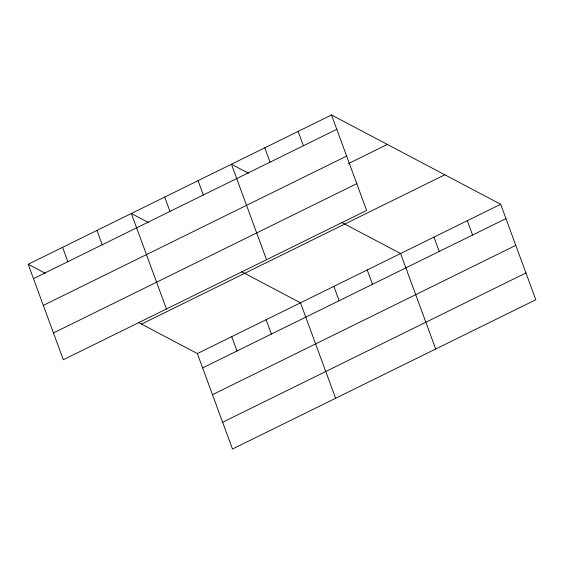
<?xml version="1.0" encoding="UTF-8"?>
<svg xmlns="http://www.w3.org/2000/svg" width="564" height="564" viewBox="0 0 564 564"><rect width="100%" height="100%" fill="white"/><g stroke="black" fill="none" stroke-linecap="round" stroke-linejoin="round"><path stroke-width="0.85" d="M331.519 114.971L366.642 210.435L63.323 359.733L28.2 264.262L331.519 114.971L500.677 204.267L535.8 299.738L232.481 449.029L197.358 353.565L138.511 322.495M33.473 278.602L336.793 129.311M43.322 305.378L346.641 156.08M348.545 163.539L387.341 144.44M53.474 332.957L356.793 183.667M141.536 324.096L444.855 174.798M197.358 353.565L500.677 204.267M202.631 367.904L505.95 218.606M212.487 394.673L515.799 245.382M222.632 422.26L525.951 272.962M248.477 173.24L231.423 164.237L266.546 259.708M341.735 222.47L400.581 253.539L435.704 349.003M148.381 222.512L131.327 213.502L166.45 308.973M241.639 271.735L300.485 302.805L335.608 398.269M28.2 264.262L45.254 273.272M467.309 220.693L472.583 235.033M433.949 237.113L439.222 251.452M367.213 269.959L372.494 284.298M298.152 131.391L303.425 145.731M333.853 286.378L339.126 300.718M264.791 147.817L270.064 162.157M266.109 319.725L271.383 334.064M198.056 180.663L203.336 194.996M231.733 336.645L237.007 350.984M164.695 197.083L169.968 211.422M96.952 230.422L102.225 244.762M62.576 247.342L67.849 261.682"/></g></svg>
